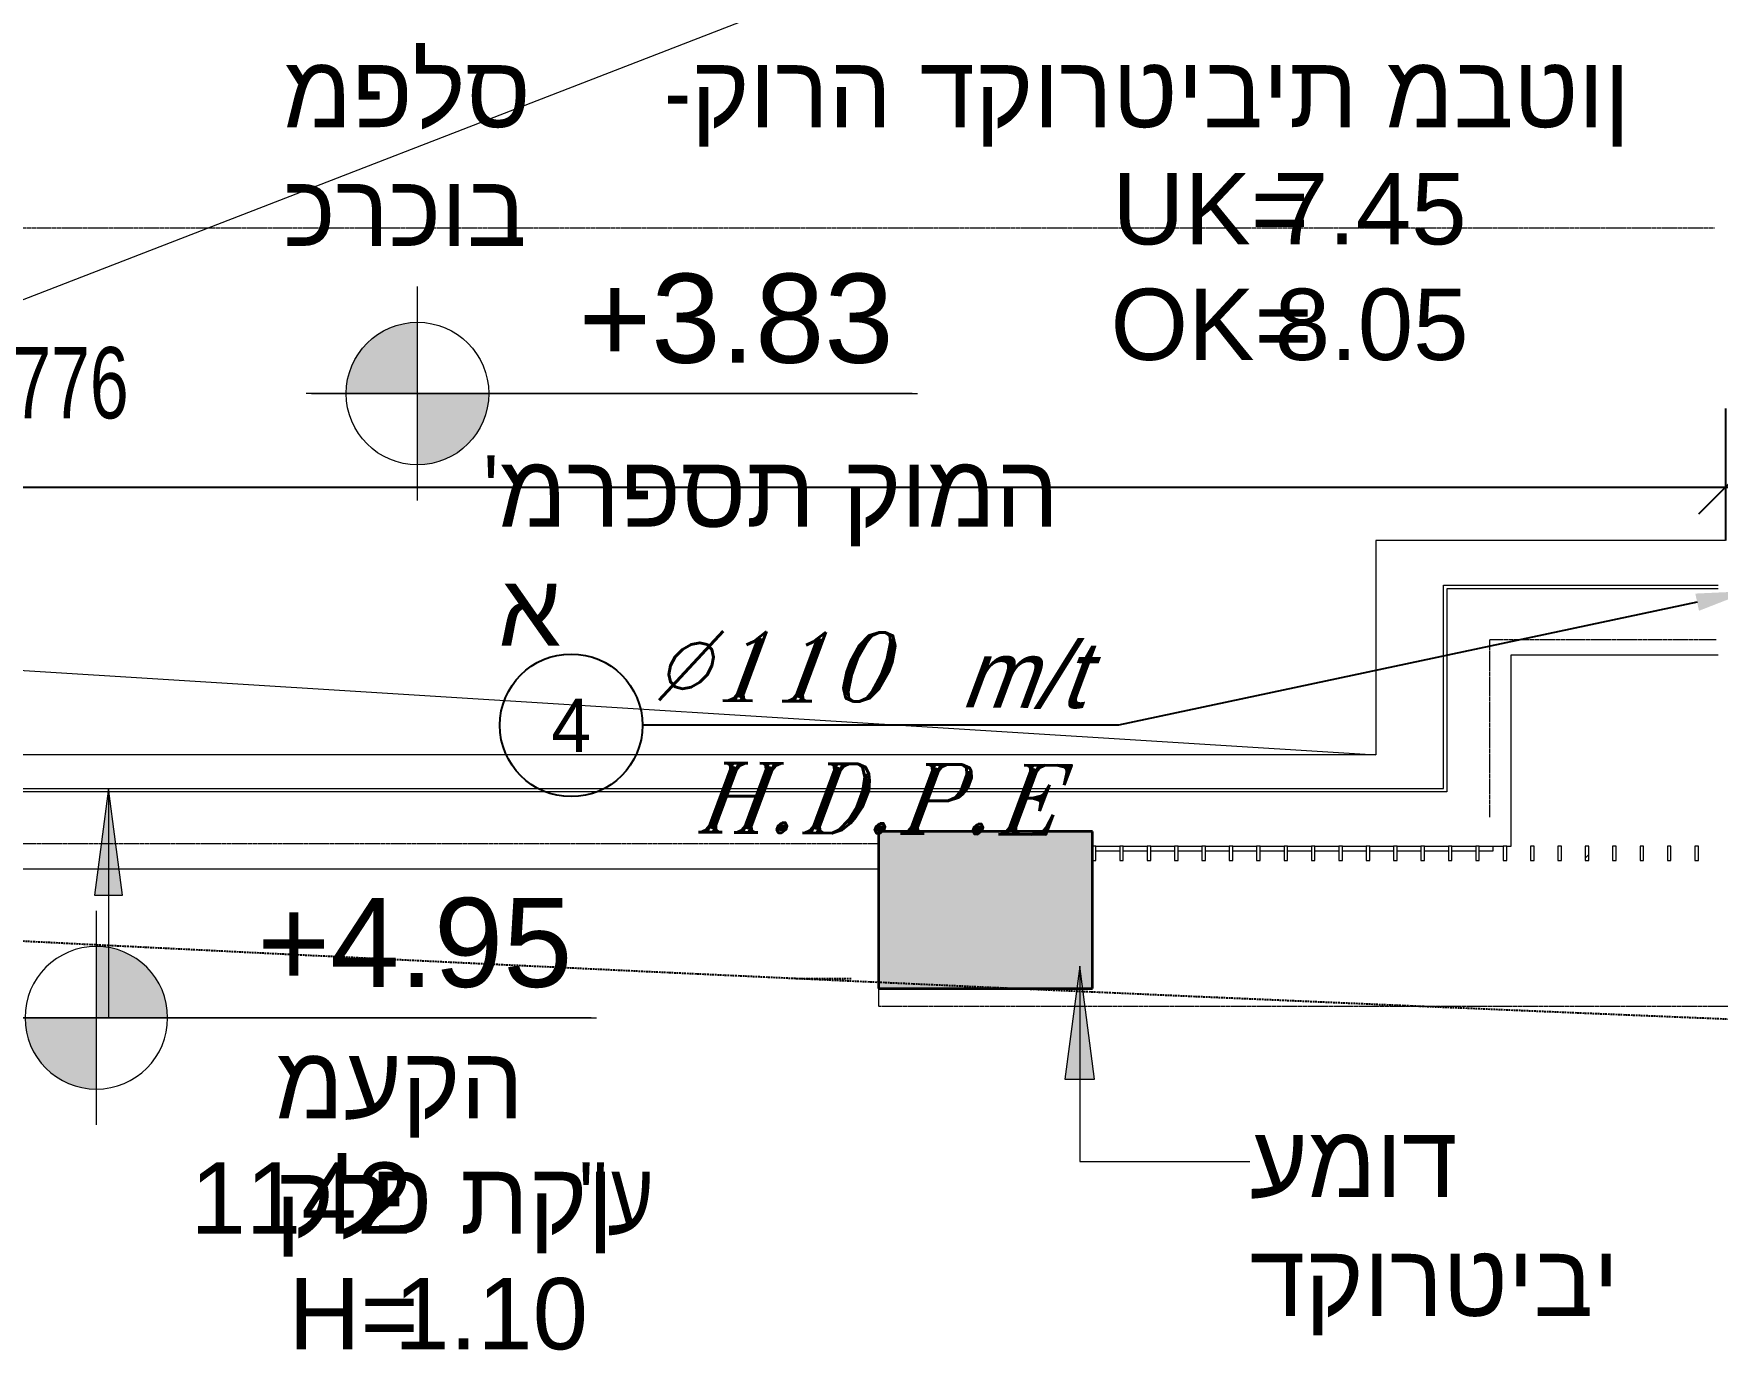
# Model space of a CAD drawing. Header units: centimetres. Extents: x 14435 to 32127, y -4289 to 2500.
# Drawn here: x 18613.2 to 19085.5, y -1743.9 to -1374.5 of the extents above; entities that cross this region are included whole.
import ezdxf
from ezdxf import colors
from ezdxf.entities.mleader import LeaderData, LeaderLine
from ezdxf.enums import TextEntityAlignment as Align
from ezdxf.math import Vec2, Vec3

# ---------------------------------------------------------------- set-up
doc = ezdxf.new("R2010")
doc.units = ezdxf.units.CM
doc.linetypes.add('Dash Tiny', pattern=[0.12, 0.06, -0.06])
doc.linetypes.add('Hidden', pattern=[0.7143750000000001, 0.4762500000000001, -0.238125])
doc.layers.add('A', color=251, linetype='Continuous')
doc.layers.add('num of plumbing', color=250, linetype='Continuous')
for name, color, linetype, lineweight in [('A-ANNO-DIMS', 7, 'Continuous', 5), ('A-DETL', 7, 'Continuous', 5), ('A-FLOR', 7, 'Continuous', 13), ('A-FLOR-HRAL', 7, 'Continuous', 5), ('A-GLAZ-CWMG', 7, 'Continuous', 5), ('A-WALL', 7, 'Continuous', 13), ('A-WALL-PATT', 7, 'Continuous', 35), ('G-ANNO-DIMS', 7, 'Continuous', 5), ('G-ANNO-TEXT', 7, 'Continuous', 5)]:
    doc.layers.add(name, color=color, linetype=linetype, lineweight=lineweight)
doc.styles.add('Arial_1', font='arial.ttf', dxfattribs={"height": 99.98759429865731})
doc.styles.add('Arial_15', font='arial.ttf', dxfattribs={"width": 0.7, "height": 20})
doc.styles.add('Arial_3', font='arial.ttf', dxfattribs={"height": 14.99999999999999})
doc.styles.add('MUR', font='MIRYL', dxfattribs={"oblique": 20})
doc.styles.add('RUM', font='ROMANT', dxfattribs={"oblique": 20})
doc.dimstyles.new('2_mm_-_מעוגל_למידות_שלמות_1', dxfattribs={"dimscale": 30.48, "dimtxt": 20.4051879991394, "dimasz": 0.4921259842519685, "dimexe": 0.4921259842519685, "dimexo": 0.0625, "dimgap": 0, "dimtad": 1, "dimdec": 0, "dimdsep": 46, "dimtxsty": 'Arial_15', "dimblk1": 'OBLIQUE', "dimblk2": 'OBLIQUE', "dimsah": 1, "dimcen": 0.09, "dimdle": 0.3280839895013123, "dimadec": 1, "dimazin": 2, "dimtfac": 1, "dimtdec": 4, "dimtix": 1, "dimtmove": 1, "dimatfit": 3, "dimfxl": 0.7874015748031495, "dimfxlon": 1, "dimtvp": 1, "dimtolj": 1, "dimtzin": 0, "dimarcsym": 2})

# ---------------------------------------------------------------- blocks, each defined once
blk = doc.blocks.new('Rectangular Mullion - פרופיל מרובע 4_1-958129-קומה א - Dependent 1')
at = {"layer": 'A-GLAZ-CWMG', "lineweight": 13}
for p, q in [((0, 1.999999999999545), (-1.000000000003237, 1.999999999999545)), ((-1.000000000003237, 1.999999999999545), (-1.000000000003237, -1.999999999999545)), ((0, -1.999999999999545), (0, 1.999999999999545)), ((-1.000000000003237, -1.999999999999545), (0, -1.999999999999545))]:
    blk.add_line(p, q, dxfattribs=at)
blk = doc.blocks.new('Rectangular Mullion - פרופיל מרובע 4_1-958125-קומה א - Dependent 1')
at = {"layer": 'A-GLAZ-CWMG', "lineweight": 13}
for p, q in [((-0.500000000001619, 1.999999999999545), (0.500000000001619, 1.999999999999545)), ((-0.500000000001619, -1.999999999999545), (-0.500000000001619, 1.999999999999545)), ((0.500000000001619, 1.999999999999545), (0.500000000001619, -1.999999999999545)), ((0.500000000001619, -1.999999999999545), (-0.500000000001619, -1.999999999999545))]:
    blk.add_line(p, q, dxfattribs=at)
blk = doc.blocks.new('Rectangular Mullion - פרופיל מרובע 4_1-V176-קומה א - Dependent 1')
at = {"layer": 'A-GLAZ-CWMG', "lineweight": 13}
for p, q in [((-0.500000000001619, 1.999999999999545), (0.500000000001619, 1.999999999999545)), ((-0.500000000001619, -1.999999999999545), (-0.500000000001619, 1.999999999999545)), ((0.500000000001619, 1.999999999999545), (0.500000000001619, -1.999999999999545)), ((0.500000000001619, -1.999999999999545), (-0.500000000001619, -1.999999999999545))]:
    blk.add_line(p, q, dxfattribs=at)
blk = doc.blocks.new('Rectangular Mullion - פרופיל מרובע 4_1-V177-קומה א - Dependent 1')
at = {"layer": 'A-GLAZ-CWMG', "true_color": 0x008000}
h = blk.add_hatch(dxfattribs=at)
h.set_pattern_fill('FP_11', color=96, style=0, pattern_type=2)
h.set_pattern_definition([(315, (-83.76299999999998, -3084.462), (25.14471713899363, 25.14471713899363), []), (315, (-83.76299999999998, -3122.562), (25.14471713899363, 25.14471713899363), [])])
h.paths.add_polyline_path([(0.5000000000007527, 2.000000000003443), (0.5000000000007527, -1.999999999996079), (-0.5000000000024853, -1.999999999996079), (-0.5000000000024853, 2.000000000003443)], flags=0)
at = {"layer": 'A-GLAZ-CWMG', "lineweight": 13}
for p, q in [((-0.500000000001619, 1.999999999999545), (0.500000000001619, 1.999999999999545)), ((-0.500000000001619, -1.999999999999545), (-0.500000000001619, 1.999999999999545)), ((0.500000000001619, 1.999999999999545), (0.500000000001619, -1.999999999999545)), ((0.500000000001619, -1.999999999999545), (-0.500000000001619, -1.999999999999545))]:
    blk.add_line(p, q, dxfattribs=at)
blk = doc.blocks.new('Rectangular Mullion - פרופיל מרובע 4_1-V178-קומה א - Dependent 1')
at = {"layer": 'A-GLAZ-CWMG', "lineweight": 13}
for p, q in [((-0.500000000001619, 1.999999999999545), (0.500000000001619, 1.999999999999545)), ((-0.500000000001619, -1.999999999999545), (-0.500000000001619, 1.999999999999545)), ((0.500000000001619, 1.999999999999545), (0.500000000001619, -1.999999999999545)), ((0.500000000001619, -1.999999999999545), (-0.500000000001619, -1.999999999999545))]:
    blk.add_line(p, q, dxfattribs=at)
blk = doc.blocks.new('Rectangular Mullion - פרופיל מרובע 4_1-V179-קומה א - Dependent 1')
at = {"layer": 'A-GLAZ-CWMG', "lineweight": 13}
for p, q in [((-0.500000000001619, 1.999999999999545), (0.500000000001619, 1.999999999999545)), ((-0.500000000001619, -1.999999999999545), (-0.500000000001619, 1.999999999999545)), ((0.500000000001619, 1.999999999999545), (0.500000000001619, -1.999999999999545)), ((0.500000000001619, -1.999999999999545), (-0.500000000001619, -1.999999999999545))]:
    blk.add_line(p, q, dxfattribs=at)
blk = doc.blocks.new('Rectangular Mullion - פרופיל מרובע 4_1-V180-קומה א - Dependent 1')
at = {"layer": 'A-GLAZ-CWMG', "lineweight": 13}
for p, q in [((-0.500000000001619, 1.999999999999545), (0.500000000001619, 1.999999999999545)), ((-0.500000000001619, -1.999999999999545), (-0.500000000001619, 1.999999999999545)), ((0.500000000001619, 1.999999999999545), (0.500000000001619, -1.999999999999545)), ((0.500000000001619, -1.999999999999545), (-0.500000000001619, -1.999999999999545))]:
    blk.add_line(p, q, dxfattribs=at)
blk = doc.blocks.new('Rectangular Mullion - פרופיל מרובע 4_1-V181-קומה א - Dependent 1')
at = {"layer": 'A-GLAZ-CWMG', "lineweight": 13}
for p, q in [((-0.500000000001619, 1.999999999999545), (0.500000000001619, 1.999999999999545)), ((-0.500000000001619, -1.999999999999545), (-0.500000000001619, 1.999999999999545)), ((0.500000000001619, 1.999999999999545), (0.500000000001619, -1.999999999999545)), ((0.500000000001619, -1.999999999999545), (-0.500000000001619, -1.999999999999545))]:
    blk.add_line(p, q, dxfattribs=at)
blk = doc.blocks.new('Rectangular Mullion - פרופיל מרובע 4_1-V182-קומה א - Dependent 1')
at = {"layer": 'A-GLAZ-CWMG', "lineweight": 13}
for p, q in [((-0.500000000001619, 1.999999999999545), (0.500000000001619, 1.999999999999545)), ((-0.500000000001619, -1.999999999999545), (-0.500000000001619, 1.999999999999545)), ((0.500000000001619, 1.999999999999545), (0.500000000001619, -1.999999999999545)), ((0.500000000001619, -1.999999999999545), (-0.500000000001619, -1.999999999999545))]:
    blk.add_line(p, q, dxfattribs=at)
blk = doc.blocks.new('Rectangular Mullion - פרופיל מרובע 4_1-V183-קומה א - Dependent 1')
at = {"layer": 'A-GLAZ-CWMG', "lineweight": 13}
for p, q in [((-0.500000000001619, 1.999999999999545), (0.500000000001619, 1.999999999999545)), ((-0.500000000001619, -1.999999999999545), (-0.500000000001619, 1.999999999999545)), ((0.500000000001619, 1.999999999999545), (0.500000000001619, -1.999999999999545)), ((0.500000000001619, -1.999999999999545), (-0.500000000001619, -1.999999999999545))]:
    blk.add_line(p, q, dxfattribs=at)
blk = doc.blocks.new('Rectangular Mullion - פרופיל מרובע 4_1-V184-קומה א - Dependent 1')
at = {"layer": 'A-GLAZ-CWMG', "lineweight": 13}
for p, q in [((-0.500000000001619, 1.999999999999545), (0.500000000001619, 1.999999999999545)), ((-0.500000000001619, -1.999999999999545), (-0.500000000001619, 1.999999999999545)), ((0.500000000001619, 1.999999999999545), (0.500000000001619, -1.999999999999545)), ((0.500000000001619, -1.999999999999545), (-0.500000000001619, -1.999999999999545))]:
    blk.add_line(p, q, dxfattribs=at)
blk = doc.blocks.new('Rectangular Mullion - פרופיל מרובע 4_1-V185-קומה א - Dependent 1')
at = {"layer": 'A-GLAZ-CWMG', "true_color": 0x008000}
h = blk.add_hatch(dxfattribs=at)
h.set_pattern_fill('FP_12', color=96, style=0, pattern_type=2)
h.set_pattern_definition([(315, (-145.216, -3084.462), (25.14471713899363, 25.14471713899363), []), (315, (-145.216, -3122.562), (25.14471713899363, 25.14471713899363), [])])
h.paths.add_polyline_path([(0.500000000001619, 2.000000000003443), (0.500000000001619, -1.999999999996079), (-0.500000000001619, -1.999999999996079), (-0.500000000001619, 2.000000000003443)], flags=0)
at = {"layer": 'A-GLAZ-CWMG', "lineweight": 13}
for p, q in [((-0.500000000001619, 1.999999999999545), (0.500000000001619, 1.999999999999545)), ((-0.500000000001619, -1.999999999999545), (-0.500000000001619, 1.999999999999545)), ((0.500000000001619, 1.999999999999545), (0.500000000001619, -1.999999999999545)), ((0.500000000001619, -1.999999999999545), (-0.500000000001619, -1.999999999999545))]:
    blk.add_line(p, q, dxfattribs=at)
blk = doc.blocks.new('Rectangular Mullion - פרופיל מרובע 4_1-V186-קומה א - Dependent 1')
at = {"layer": 'A-GLAZ-CWMG', "lineweight": 13}
for p, q in [((-0.500000000001619, 1.999999999999545), (0.500000000001619, 1.999999999999545)), ((-0.500000000001619, -1.999999999999545), (-0.500000000001619, 1.999999999999545)), ((0.500000000001619, 1.999999999999545), (0.500000000001619, -1.999999999999545)), ((0.500000000001619, -1.999999999999545), (-0.500000000001619, -1.999999999999545))]:
    blk.add_line(p, q, dxfattribs=at)
blk = doc.blocks.new('Rectangular Mullion - פרופיל מרובע 4_1-V187-קומה א - Dependent 1')
at = {"layer": 'A-GLAZ-CWMG', "lineweight": 13}
for p, q in [((-0.500000000001619, 1.999999999999545), (0.500000000001619, 1.999999999999545)), ((-0.500000000001619, -1.999999999999545), (-0.500000000001619, 1.999999999999545)), ((0.500000000001619, 1.999999999999545), (0.500000000001619, -1.999999999999545)), ((0.500000000001619, -1.999999999999545), (-0.500000000001619, -1.999999999999545))]:
    blk.add_line(p, q, dxfattribs=at)
blk = doc.blocks.new('Rectangular Mullion - פרופיל מרובע 4_1-V188-קומה א - Dependent 1')
at = {"layer": 'A-GLAZ-CWMG', "lineweight": 13}
for p, q in [((-0.500000000001619, 1.999999999999545), (0.500000000001619, 1.999999999999545)), ((-0.500000000001619, -1.999999999999545), (-0.500000000001619, 1.999999999999545)), ((0.500000000001619, 1.999999999999545), (0.500000000001619, -1.999999999999545)), ((0.500000000001619, -1.999999999999545), (-0.500000000001619, -1.999999999999545))]:
    blk.add_line(p, q, dxfattribs=at)
blk = doc.blocks.new('Rectangular Mullion - פרופיל מרובע 4_1-V189-קומה א - Dependent 1')
at = {"layer": 'A-GLAZ-CWMG', "lineweight": 13}
for p, q in [((-0.500000000001619, 1.999999999999545), (0.500000000001619, 1.999999999999545)), ((-0.500000000001619, -1.999999999999545), (-0.500000000001619, 1.999999999999545)), ((0.500000000001619, 1.999999999999545), (0.500000000001619, -1.999999999999545)), ((0.500000000001619, -1.999999999999545), (-0.500000000001619, -1.999999999999545))]:
    blk.add_line(p, q, dxfattribs=at)
blk = doc.blocks.new('Railing - Railing-956723-קומה א - Dependent 1')
at = {"layer": 'A-FLOR-HRAL'}
for p, q in [((158.6939981411202, -3009.247639051213), (235.7939981411209, -3009.247639051213)), ((158.6939981411198, -3066.247639051213), (158.6939981411201, -3009.247639051213)), ((235.7939981411209, -3010.247639051213), (159.6939981411204, -3010.247639051212)), ((159.6939981411199, -3010.247639051212), (159.6939981411196, -3067.247639051212)), ((159.6939981411197, -3067.247639051212), (-553.3060018588801, -3067.24763905121)), ((-552.3060018588799, -3066.24763905121), (158.6939981411194, -3066.247639051213))]:
    blk.add_line(p, q, dxfattribs=at)
blk = doc.blocks.new('Rectangular Mullion - פרופיל מרובע 4_1-V262-קומה א - Dependent 1')
at = {"layer": 'A-GLAZ-CWMG', "true_color": 0x008000}
h = blk.add_hatch(dxfattribs=at)
h.set_pattern_fill('FP_19', color=96, style=0, pattern_type=2)
h.set_pattern_definition([(315, (-183.623, -3084.462), (25.14471713899363, 25.14471713899363), []), (315, (-183.623, -3122.562), (25.14471713899363, 25.14471713899363), [])])
h.paths.add_polyline_path([(0.5000000000024853, 2.00000000000301), (0.5000000000024853, -1.999999999996513), (-0.5000000000007527, -1.999999999996513), (-0.5000000000007527, 2.00000000000301)], flags=0)
at = {"layer": 'A-GLAZ-CWMG', "lineweight": 13}
for p, q in [((-0.500000000001619, 1.999999999999545), (0.500000000001619, 1.999999999999545)), ((-0.500000000001619, -1.999999999999545), (-0.500000000001619, 1.999999999999545)), ((0.500000000001619, 1.999999999999545), (0.500000000001619, -1.999999999999545)), ((0.500000000001619, -1.999999999999545), (-0.500000000001619, -1.999999999999545))]:
    blk.add_line(p, q, dxfattribs=at)
blk = doc.blocks.new('Rectangular Mullion - פרופיל מרובע 4_1-V263-קומה א - Dependent 1')
at = {"layer": 'A-GLAZ-CWMG', "lineweight": 13}
for p, q in [((-0.500000000001619, 1.999999999999545), (0.500000000001619, 1.999999999999545)), ((-0.500000000001619, -1.999999999999545), (-0.500000000001619, 1.999999999999545)), ((0.500000000001619, 1.999999999999545), (0.500000000001619, -1.999999999999545)), ((0.500000000001619, -1.999999999999545), (-0.500000000001619, -1.999999999999545))]:
    blk.add_line(p, q, dxfattribs=at)
blk = doc.blocks.new('Rectangular Mullion - פרופיל מרובע 4_1-V264-קומה א - Dependent 1')
at = {"layer": 'A-GLAZ-CWMG', "true_color": 0x008000}
h = blk.add_hatch(dxfattribs=at)
h.set_pattern_fill('FP_20', color=96, style=0, pattern_type=2)
h.set_pattern_definition([(315, (-198.986, -3084.462), (25.14471713899363, 25.14471713899363), []), (315, (-198.986, -3122.562), (25.14471713899363, 25.14471713899363), [])])
h.paths.add_polyline_path([(0.500000000001619, 2.00000000000301), (0.500000000001619, -1.999999999996513), (-0.500000000001619, -1.999999999996513), (-0.500000000001619, 2.00000000000301)], flags=0)
at = {"layer": 'A-GLAZ-CWMG', "lineweight": 13}
for p, q in [((-0.500000000001619, 1.999999999999545), (0.500000000001619, 1.999999999999545)), ((-0.500000000001619, -1.999999999999545), (-0.500000000001619, 1.999999999999545)), ((0.500000000001619, 1.999999999999545), (0.500000000001619, -1.999999999999545)), ((0.500000000001619, -1.999999999999545), (-0.500000000001619, -1.999999999999545))]:
    blk.add_line(p, q, dxfattribs=at)
blk = doc.blocks.new('Rectangular Mullion - פרופיל מרובע 4_1-V265-קומה א - Dependent 1')
at = {"layer": 'A-GLAZ-CWMG', "lineweight": 13}
for p, q in [((-0.500000000001619, 1.999999999999545), (0.500000000001619, 1.999999999999545)), ((-0.500000000001619, -1.999999999999545), (-0.500000000001619, 1.999999999999545)), ((0.500000000001619, 1.999999999999545), (0.500000000001619, -1.999999999999545)), ((0.500000000001619, -1.999999999999545), (-0.500000000001619, -1.999999999999545))]:
    blk.add_line(p, q, dxfattribs=at)
blk = doc.blocks.new('Rectangular Mullion - פרופיל מרובע 4_1-V317-קומה א - Dependent 1')
at = {"layer": 'A-GLAZ-CWMG', "lineweight": 13}
for p, q in [((-0.500000000001619, 1.999999999999545), (0.500000000001619, 1.999999999999545)), ((-0.500000000001619, -1.999999999999545), (-0.500000000001619, 1.999999999999545)), ((0.500000000001619, 1.999999999999545), (0.500000000001619, -1.999999999999545)), ((0.500000000001619, -1.999999999999545), (-0.500000000001619, -1.999999999999545))]:
    blk.add_line(p, q, dxfattribs=at)
blk = doc.blocks.new('Rectangular Mullion - פרופיל מרובע 4_1-V318-קומה א - Dependent 1')
at = {"layer": 'A-GLAZ-CWMG', "lineweight": 13}
for p, q in [((-0.500000000001619, 1.999999999999545), (0.500000000001619, 1.999999999999545)), ((-0.500000000001619, -1.999999999999545), (-0.500000000001619, 1.999999999999545)), ((0.500000000001619, 1.999999999999545), (0.500000000001619, -1.999999999999545)), ((0.500000000001619, -1.999999999999545), (-0.500000000001619, -1.999999999999545))]:
    blk.add_line(p, q, dxfattribs=at)
blk = doc.blocks.new('Rectangular Mullion - פרופיל מרובע 4_1-V320-קומה א - Dependent 1')
at = {"layer": 'A-GLAZ-CWMG', "lineweight": 13}
for p, q in [((-0.500000000001619, 1.999999999999545), (0.500000000001619, 1.999999999999545)), ((-0.500000000001619, -1.999999999999545), (-0.500000000001619, 1.999999999999545)), ((0.500000000001619, 1.999999999999545), (0.500000000001619, -1.999999999999545)), ((0.500000000001619, -1.999999999999545), (-0.500000000001619, -1.999999999999545))]:
    blk.add_line(p, q, dxfattribs=at)
blk = doc.blocks.new('Spot Elevations - ISH PLAN-38599-קומה א - Dependent 1')
at = {"layer": 'G-ANNO-DIMS'}
h = blk.add_hatch(color=256, dxfattribs=at)
edge = h.paths.add_edge_path(flags=0)
edge.add_line((-1.48257147731e-05, -7.9e-15), (-0.2000148257147729, -8.6e-15))
edge.add_arc((-1.48257147728e-05, -8e-15), 0.2, 90.0000000000004, 180.0000000000006, ccw=False)
edge.add_line((-1.48257147734e-05, 0.199999999999992), (-1.4825714773e-05, -7.9e-15))
h = blk.add_hatch(color=256, dxfattribs=at)
edge = h.paths.add_edge_path(flags=0)
edge.add_line((-1.48257147728e-05, -7.9e-15), (0.199985174285227, -8.6e-15))
edge.add_arc((-1.48257147731e-05, -7.8e-15), 0.2, 269.9999999999998, 359.99999999999983, ccw=False)
edge.add_line((-1.48257147738e-05, -0.2000000000000079), (-1.48257147728e-05, -7.9e-15))
for p, q in [((-1.48257147729e-05, -0.3000000000000079), (-1.48257147729e-05, 0.299999999999992)), ((1.387578347141215, -4.5e-15), (-0.3124216528587838, -4.5e-15)), ((-0.2970383160528739, -3.7e-15), (1.402961683947125, -3.7e-15))]:
    blk.add_line(p, q, dxfattribs=at)
blk.add_circle((-1.48257147729e-05, -7.9e-15), 0.1999999999999998, dxfattribs=at)
blk = doc.blocks.new('_Oblique')
at = {"color": 0, "linetype": 'ByBlock', "lineweight": -2}
blk.add_line((-0.5, -0.5), (0.5, 0.5), dxfattribs=at)
blk = doc.blocks.new('*D680')
at = {"layer": 'A-ANNO-DIMS', "color": 0, "lineweight": -2, "transparency": 16777216}
for p, q in [((51033.84930814702, -12564.57553732743), (51033.84930814702, -12601.67053732743)), ((51809.96742148079, -12564.57553732743), (51809.96742148079, -12601.67053732743)), ((51023.84930814703, -12586.67053732743), (51819.96742148078, -12586.67053732743))]:
    blk.add_line(p, q, dxfattribs=at)
at = {"layer": 'Defpoints', "color": 0, "transparency": 16777216}
for p in [(51033.84930814702, -12562.67053732743), (51809.96742148079, -12562.67053732743), (51809.96742148079, -12586.67053732743)]:
    blk.add_point(p, dxfattribs=at)
at = {"layer": 'A-ANNO-DIMS', "color": 0, "lineweight": -2, "transparency": 16777216, "xscale": 15, "yscale": 15, "zscale": 15, "rotation": 180}
blk.add_blockref('_Oblique', (51033.84930814702, -12586.67053732743), dxfattribs=at)
at = {"layer": 'A-ANNO-DIMS', "color": 0, "lineweight": -2, "transparency": 16777216, "xscale": 15, "yscale": 15, "zscale": 15}
blk.add_blockref('_Oblique', (51809.96742148079, -12586.67053732743), dxfattribs=at)
at = {"layer": 'A-ANNO-DIMS', "color": 0, "transparency": 16777216, "insert": (51329.45369304916, -12547.37261057896), "char_height": 20, "width": 38.42453863222559, "attachment_point": 1, "line_spacing_factor": 0.9417779076525878, "style": 'Arial_15'}
blk.add_mtext('\\A1;776', dxfattribs=at)
blk = doc.blocks.new('_TagCircle - Metric')
at = {"color": 0, "linetype": 'ByBlock', "lineweight": -2, "transparency": 16777216}
blk.add_circle((0, 0), 4, dxfattribs=at)
at = {"color": 0, "transparency": 16777216}
blk.add_attdef('TAGNUMBER', text='', height=3, dxfattribs=at).set_placement((0, -1.5), align=Align.CENTER)
blk = doc.blocks.new('alef')
at = {"layer": 'A-WALL-PATT', "lineweight": 13, "true_color": 0x636466}
blk.add_hatch(color=251, dxfattribs=at).paths.add_polyline_path([(51632.39198229708, -12727.26487940153), (51632.39198229708, -12683.26487940153), (51572.39198229707, -12683.26487940153), (51572.39198229707, -12727.26487940153)], flags=0)
at = {"layer": 'G-ANNO-DIMS'}
blk.add_hatch(color=256, dxfattribs=at).paths.add_polyline_path([(51356.4030603764, -12671.16623281662), (51352.45348544878, -12701.16623281662), (51360.35263530404, -12701.16623281662)], flags=0)
at = {"layer": 'G-ANNO-TEXT'}
blk.add_hatch(color=256, dxfattribs=at).paths.add_polyline_path([(51628.84594851059, -12721.02369928565), (51624.66598171218, -12752.77369928565), (51633.02591530898, -12752.77369928565)], flags=0)
at = {"layer": 'A-DETL', "color": 9, "true_color": 0xc0c0c0}
for q in [(51817.79266879974, -12345.92050772008), (51711.86742148078, -12661.73726866921)]:
    blk.add_line((51101.3813641715, -12623.66623281662), q, dxfattribs=at)
at = {"layer": 'A-DETL', "color": 7, "linetype": 'Dash Tiny'}
for p, q in [((51036.3813641715, -12513.92050772007), (51806.86742148078, -12513.92050772008)), ((51743.86742148078, -12679.24076877354), (51743.86742148078, -12629.38041841118)), ((51743.86742148078, -12629.38041841118), (51807.43355396749, -12629.38041841118)), ((51572.39198229707, -12683.26487940153), (51572.39198229707, -12732.26487940153)), ((51011.37209378877, -12686.65591851636), (51572.39198229707, -12686.65591851636)), ((51572.39198229707, -12732.26487940153), (52625.60152834892, -12732.26487940153))]:
    blk.add_line(p, q, dxfattribs=at)
at = {"layer": 'A-DETL', "color": 1, "linetype": 'Hidden', "lineweight": 25, "true_color": 0xff0000}
blk.add_line((51549.23679040833, -12724.46487940153), (51564.91533659615, -12724.46487940153), dxfattribs=at)
blk.add_arc((53854.05767804235, 37175.2775345066), 49952.94277916423, 266.772959782753, 268.6691540886479, dxfattribs=at)
at = {"layer": 'A-FLOR'}
for p, q in [((51711.86742148078, -12601.66623281663), (51711.86742148078, -12661.73726866921)), ((51809.96742148079, -12601.66623281663), (51711.86742148078, -12601.66623281663)), ((51749.84930814702, -12687.38041841118), (51749.84930814702, -12633.66623281662)), ((51749.84930814702, -12633.66623281662), (51807.96742148078, -12633.66623281662)), ((51711.86742148078, -12661.73726866921), (51033.84930814702, -12661.73726866921)), ((51633.39198229708, -12687.38041841118), (51640.07352315898, -12687.38041841118)), ((51633.39198229708, -12688.73726866921), (51640.07352315898, -12688.73726866921)), ((51641.07352315898, -12687.38041841118), (51647.7550639904, -12687.38041841118)), ((51641.07352315898, -12688.73726866921), (51647.7550639904, -12688.73726866921)), ((51648.75506399041, -12687.38041841118), (51655.43660482183, -12687.38041841118)), ((51648.75506399041, -12688.73726866921), (51655.43660482183, -12688.73726866921)), ((51656.43660482183, -12687.38041841118), (51663.11814565324, -12687.38041841118)), ((51656.43660482183, -12688.73726866921), (51663.11814565324, -12688.73726866921)), ((51664.11814565326, -12687.38041841118), (51670.79968648468, -12687.38041841118)), ((51664.11814565326, -12688.73726866921), (51670.79968648468, -12688.73726866921)), ((51671.79968648468, -12687.38041841118), (51678.48122731609, -12687.38041841118)), ((51671.79968648468, -12688.73726866921), (51678.48122731609, -12688.73726866921)), ((51679.4812273161, -12687.38041841118), (51686.16276814752, -12687.38041841118)), ((51679.4812273161, -12688.73726866921), (51686.16276814752, -12688.73726866921)), ((51687.16276814753, -12687.38041841118), (51693.84430897895, -12687.38041841118)), ((51687.16276814753, -12688.73726866921), (51693.84430897895, -12688.73726866921)), ((51694.84430897894, -12687.38041841118), (51701.52584981037, -12687.38041841118)), ((51694.84430897894, -12688.73726866921), (51701.52584981037, -12688.73726866921)), ((51702.52584981038, -12687.38041841118), (51709.20739064179, -12687.38041841118)), ((51702.52584981038, -12688.73726866921), (51709.20739064179, -12688.73726866921)), ((51710.2073906418, -12687.38041841118), (51716.88893147322, -12687.38041841118)), ((51710.2073906418, -12688.73726866921), (51716.88893147322, -12688.73726866921)), ((51717.88893147322, -12687.38041841118), (51724.57047230464, -12687.38041841118)), ((51717.88893147322, -12688.73726866921), (51724.57047230464, -12688.73726866921)), ((51725.57047230465, -12687.38041841118), (51732.25201313607, -12687.38041841118)), ((51725.57047230465, -12688.73726866921), (51732.25201313607, -12688.73726866921)), ((51733.25201313607, -12687.38041841118), (51739.93355396749, -12687.38041841118)), ((51733.25201313607, -12688.73726866921), (51739.93355396749, -12688.73726866921)), ((51740.93355396749, -12687.38041841118), (51747.61509479892, -12687.38041841118)), ((51740.93355396749, -12688.73726866921), (51744.84930814703, -12688.73726866921)), ((51744.84930814703, -12688.73726866921), (51744.84930814703, -12687.38041841118)), ((51748.61509479892, -12687.38041841118), (51749.84930814702, -12687.38041841118)), ((51001.84930814704, -12693.7372686692), (51572.39198229707, -12693.73726866921))]:
    blk.add_line(p, q, dxfattribs=at)
at = {"layer": 'A-WALL', "lineweight": 35}
for p, q in [((51632.39198229708, -12683.26487940153), (51572.39198229707, -12683.26487940153)), ((51572.39198229707, -12683.26487940153), (51572.39198229707, -12727.26487940153)), ((51632.39198229708, -12727.26487940153), (51632.39198229708, -12683.26487940153)), ((51572.39198229707, -12727.26487940153), (51632.39198229708, -12727.26487940153))]:
    blk.add_line(p, q, dxfattribs=at)
at = {"layer": 'G-ANNO-DIMS'}
for p, q in [((51356.4030603764, -12671.16623281662), (51352.45348544878, -12701.16623281662)), ((51360.35263530404, -12701.16623281662), (51356.4030603764, -12671.16623281662)), ((51356.4030603764, -12671.16623281662), (51356.4030603764, -12735.51202727777)), ((51352.45348544878, -12701.16623281662), (51360.35263530404, -12701.16623281662)), ((51356.4030603764, -12735.51202727777), (51353.00929918687, -12735.51202727777))]:
    blk.add_line(p, q, dxfattribs=at)
at = {"layer": 'G-ANNO-TEXT'}
for p, q in [((51628.84594851059, -12721.02369928565), (51624.66598171218, -12752.77369928565)), ((51633.02591530898, -12752.77369928565), (51628.84594851059, -12721.02369928565)), ((51628.84594851059, -12721.02369928565), (51628.84594851059, -12775.81070846909)), ((51624.66598171218, -12752.77369928565), (51633.02591530898, -12752.77369928565)), ((51628.84594851059, -12775.81070846909), (51676.56366618648, -12775.81070846909))]:
    blk.add_line(p, q, dxfattribs=at)
at = {"layer": 'A-FLOR-HRAL'}
blk.add_blockref('Railing - Railing-956723-קומה א - Dependent 1', (51572.17342333967, -9604.918593765411), dxfattribs=at)
at = {"layer": 'A-GLAZ-CWMG', "rotation": 180}
blk.add_blockref('Rectangular Mullion - פרופיל מרובע 4_1-958129-קומה א - Dependent 1', (51632.39198229708, -12689.38041841118), dxfattribs=at)
at = {"layer": 'A-GLAZ-CWMG', "extrusion": (0, 0, -1), "rotation": 180}
for name, p in [('Rectangular Mullion - פרופיל מרובע 4_1-958125-קומה א - Dependent 1', (-51640.57352315898, -12689.38041841118)), ('Rectangular Mullion - פרופיל מרובע 4_1-V176-קומה א - Dependent 1', (-51648.25506399041, -12689.38041841118)), ('Rectangular Mullion - פרופיל מרובע 4_1-V177-קומה א - Dependent 1', (-51655.93660482183, -12689.38041841118)), ('Rectangular Mullion - פרופיל מרובע 4_1-V178-קומה א - Dependent 1', (-51663.61814565325, -12689.38041841118)), ('Rectangular Mullion - פרופיל מרובע 4_1-V179-קומה א - Dependent 1', (-51671.29968648468, -12689.38041841118)), ('Rectangular Mullion - פרופיל מרובע 4_1-V180-קומה א - Dependent 1', (-51678.9812273161, -12689.38041841118)), ('Rectangular Mullion - פרופיל מרובע 4_1-V181-קומה א - Dependent 1', (-51686.66276814753, -12689.38041841118)), ('Rectangular Mullion - פרופיל מרובע 4_1-V182-קומה א - Dependent 1', (-51694.34430897895, -12689.38041841118)), ('Rectangular Mullion - פרופיל מרובע 4_1-V183-קומה א - Dependent 1', (-51702.02584981038, -12689.38041841118)), ('Rectangular Mullion - פרופיל מרובע 4_1-V184-קומה א - Dependent 1', (-51709.70739064179, -12689.38041841118)), ('Rectangular Mullion - פרופיל מרובע 4_1-V185-קומה א - Dependent 1', (-51717.38893147322, -12689.38041841118)), ('Rectangular Mullion - פרופיל מרובע 4_1-V186-קומה א - Dependent 1', (-51725.07047230465, -12689.38041841118)), ('Rectangular Mullion - פרופיל מרובע 4_1-V187-קומה א - Dependent 1', (-51732.75201313606, -12689.38041841118)), ('Rectangular Mullion - פרופיל מרובע 4_1-V188-קומה א - Dependent 1', (-51740.43355396749, -12689.38041841118)), ('Rectangular Mullion - פרופיל מרובע 4_1-V189-קומה א - Dependent 1', (-51748.11509479892, -12689.38041841118)), ('Rectangular Mullion - פרופיל מרובע 4_1-V262-קומה א - Dependent 1', (-51755.79663563033, -12689.38041841118)), ('Rectangular Mullion - פרופיל מרובע 4_1-V263-קומה א - Dependent 1', (-51763.47817646177, -12689.38041841118)), ('Rectangular Mullion - פרופיל מרובע 4_1-V264-קומה א - Dependent 1', (-51771.15971729318, -12689.38041841118)), ('Rectangular Mullion - פרופיל מרובע 4_1-V265-קומה א - Dependent 1', (-51778.84125812461, -12689.38041841118)), ('Rectangular Mullion - פרופיל מרובע 4_1-V317-קומה א - Dependent 1', (-51786.52279895604, -12689.38041841118)), ('Rectangular Mullion - פרופיל מרובע 4_1-V318-קומה א - Dependent 1', (-51794.20433978745, -12689.38041841118)), ('Rectangular Mullion - פרופיל מרובע 4_1-V320-קומה א - Dependent 1', (-51801.88588061888, -12689.38041841118))]:
    blk.add_blockref(name, p, dxfattribs=at)
at = {"layer": 'G-ANNO-DIMS', "xscale": 99.99999999999991, "yscale": 99.99999999999991, "zscale": 99.99999999999991}
blk.add_blockref('Spot Elevations - ISH PLAN-38599-קומה א - Dependent 1', (51443.09289894228, -12560.41734883683), dxfattribs=at)
at = {"layer": 'G-ANNO-DIMS', "extrusion": (0, 0, -1), "xscale": 99.99999999999991, "yscale": 99.99999999999991, "zscale": 99.99999999999991, "rotation": 180}
blk.add_blockref('Spot Elevations - ISH PLAN-38599-קומה א - Dependent 1', (-51353.00929918687, -12735.51202727777), dxfattribs=at)
at = {"layer": 'G-ANNO-DIMS', "char_height": 25, "width": 83.55856066945607, "attachment_point": 1, "line_spacing_factor": 0.9417779076525876, "style": 'Arial_1'}
for s, insert in [('+3.83', (51488.27683199667, -12526.78438468336)), ('+4.95', (51398.19323224126, -12701.87906312429))]:
    blk.add_mtext(s, dxfattribs=dict(at, insert=insert))
at = {"layer": 'G-ANNO-TEXT', "char_height": 20, "attachment_point": 1, "style": 'Arial_3'}
for s, insert, width in [('מפלס כרכוב', (51405.48930471981, -12465.69417966615), 129.5527), ('קורה דקורטיבית מבטון  ', (51519.7893047198, -12465.69417966615), 255.2573), ('\\fArial|b0|i0|c177|p34|;\\W.8;-', (51512.38097138647, -12465.69417966615), 8.978900000000008), ('UK=', (51638.03596181946, -12498.58013971278), 54.51475000000001), ('7.45', (51683.01512848612, -12498.58013971278), 53.87340000000001), ('OK=', (51637.50679515278, -12530.99159804611), 55.79744999999999), ('8.05', (51683.54429515279, -12530.99159804611), 53.87340000000001), ("\\fArial|b0|i0|c177|p34|;\\W.8;'", (51461.57089646649, -12577.78587864629), 5.1308), ('מרפסת קומה א', (51465.80422979983, -12577.78587864629), 166.10965), ('\\fArial|b0|i0|c177|p34|;\\W.8; ', (51602.85839646649, -12577.78587864629), 4.489450000000004), ('מעקה קל', (51403.22922056757, -12743.70507361845), 99.40925000000001), ('\\fArial|b0|i0|c177|p34|;\\W.8; ', (51485.2500539009, -12743.70507361845), 7.696200000000013), ('עמוד דקורטיבי', (51676.56366618648, -12765.81070846908), 153.28265), ('1142', (51379.41672056757, -12776.11653195178), 61.56959999999998), ('פ תקן ', (51430.21672056757, -12776.11653195178), 70.5485), ('\\fArial|b0|i0|c177|p34|;\\W.8;"', (51488.4250539009, -12776.11653195178), 9.620250000000006), ('\\fArial|b0|i0|c177|p34|;\\W.8;ע', (51496.36255390091, -12776.11653195178), 14.75104999999999), ('H=', (51406.93338723424, -12808.52799028511), 35.9156), ('1.10', (51436.56672056756, -12808.52799028511), 53.87339999999999)]:
    blk.add_mtext(s, dxfattribs=dict(at, insert=insert, width=width))
at = {"layer": 'A-ANNO-DIMS'}
dim = blk.add_linear_dim(base=(51809.96742148079, -12586.67053732743), p1=(51033.84930814702, -12562.67053732743), p2=(51809.96742148079, -12562.67053732743), dimstyle='2_mm_-_מעוגל_למידות_שלמות_1', override={"dimpost": '<>', "dimfxl": 776.1181133337568}, dxfattribs=at)
dim.commit()
dim.dimension.update_dxf_attribs({"geometry": '*D680', "text_midpoint": (51348.66596236528, -12574.03927724563), "dimtype": 128})

msp = doc.modelspace()

# ---------------------------------------------------------------- block references
msp.add_blockref('alef', (-32722.20766239823, 11084.92891989214))

# ---------------------------------------------------------------- texts
at = {"layer": 'A', "color": 1, "oblique": 20}
for s, height, style, p in [('%%C110', 19.43999999999999, 'RUM', (18819.1117626875, -1551.984662019724, -2879.571780414786)), ('m/t', 18.71999999999998, 'MUR', (18890.37181794637, -1553.917666801328, 17184.16490146052)), ('H.D.P.E', 19.43999999999999, 'RUM', (18848.90039320494, -1589.126825097792, 6.400000000139698))]:
    msp.add_text(s, height=height, rotation=359.6133434719946, dxfattribs=dict(at, style=style)).set_placement(p, align=Align.MIDDLE)

# ---------------------------------------------------------------- leaders
at = {"layer": 'num of plumbing', "lineweight": 13}
ml = msp.add_multileader_block('Standard', dxfattribs=at)
ml.set_content('_TagCircle - Metric', color=256, scale=5)
ml.set_attribute('TAGNUMBER', '4', width=0)
ml.set_leader_properties()
ml.build(insert=Vec2(0, 0))
ml.multileader.update_dxf_attribs({"text_right_attachment_type": 6, "dogleg_length": 0.36, "arrow_head_size": 15, "scale": 5})
ctx = ml.context
ctx.base_point, ctx.scale, ctx.char_height, ctx.arrow_head_size, ctx.landing_gap_size, ctx.plane_origin = Vec3(18743.99882047671, -1568.552553233025), 5, 0.9000000000000001, 15, 0.4500000000000001, Vec3(18635.14650242246, -1534.180241194382)
ctx.right_attachment = 6
notes = []
notes.append((ctx, [(0, (1, 1, 0), (18917.52554536932, -1568.552553233025), (-1, 0), 133.5267248926173, [(0, [(19094.50702183666, -1530.889298295067)], 0, [])])]))
ctx.block.insert = Vec3(18763.99882047665, -1568.552553233025)
for ctx, leaders in notes:
    for number, flags, end, landing, length, lines in leaders:
        leader = LeaderData()
        leader.index, (leader.has_last_leader_line, leader.has_dogleg_vector, leader.attachment_direction) = number, flags
        leader.last_leader_point, leader.dogleg_vector, leader.dogleg_length = Vec3(end), Vec3(landing), length
        for number, points, colour, breaks in lines:
            line = LeaderLine()
            line.index, line.vertices, line.color, line.breaks = number, Vec3.list(points), colors.encode_raw_color(colour), breaks
            leader.lines.append(line)
        ctx.leaders.append(leader)

doc.saveas('drawing.dxf')
